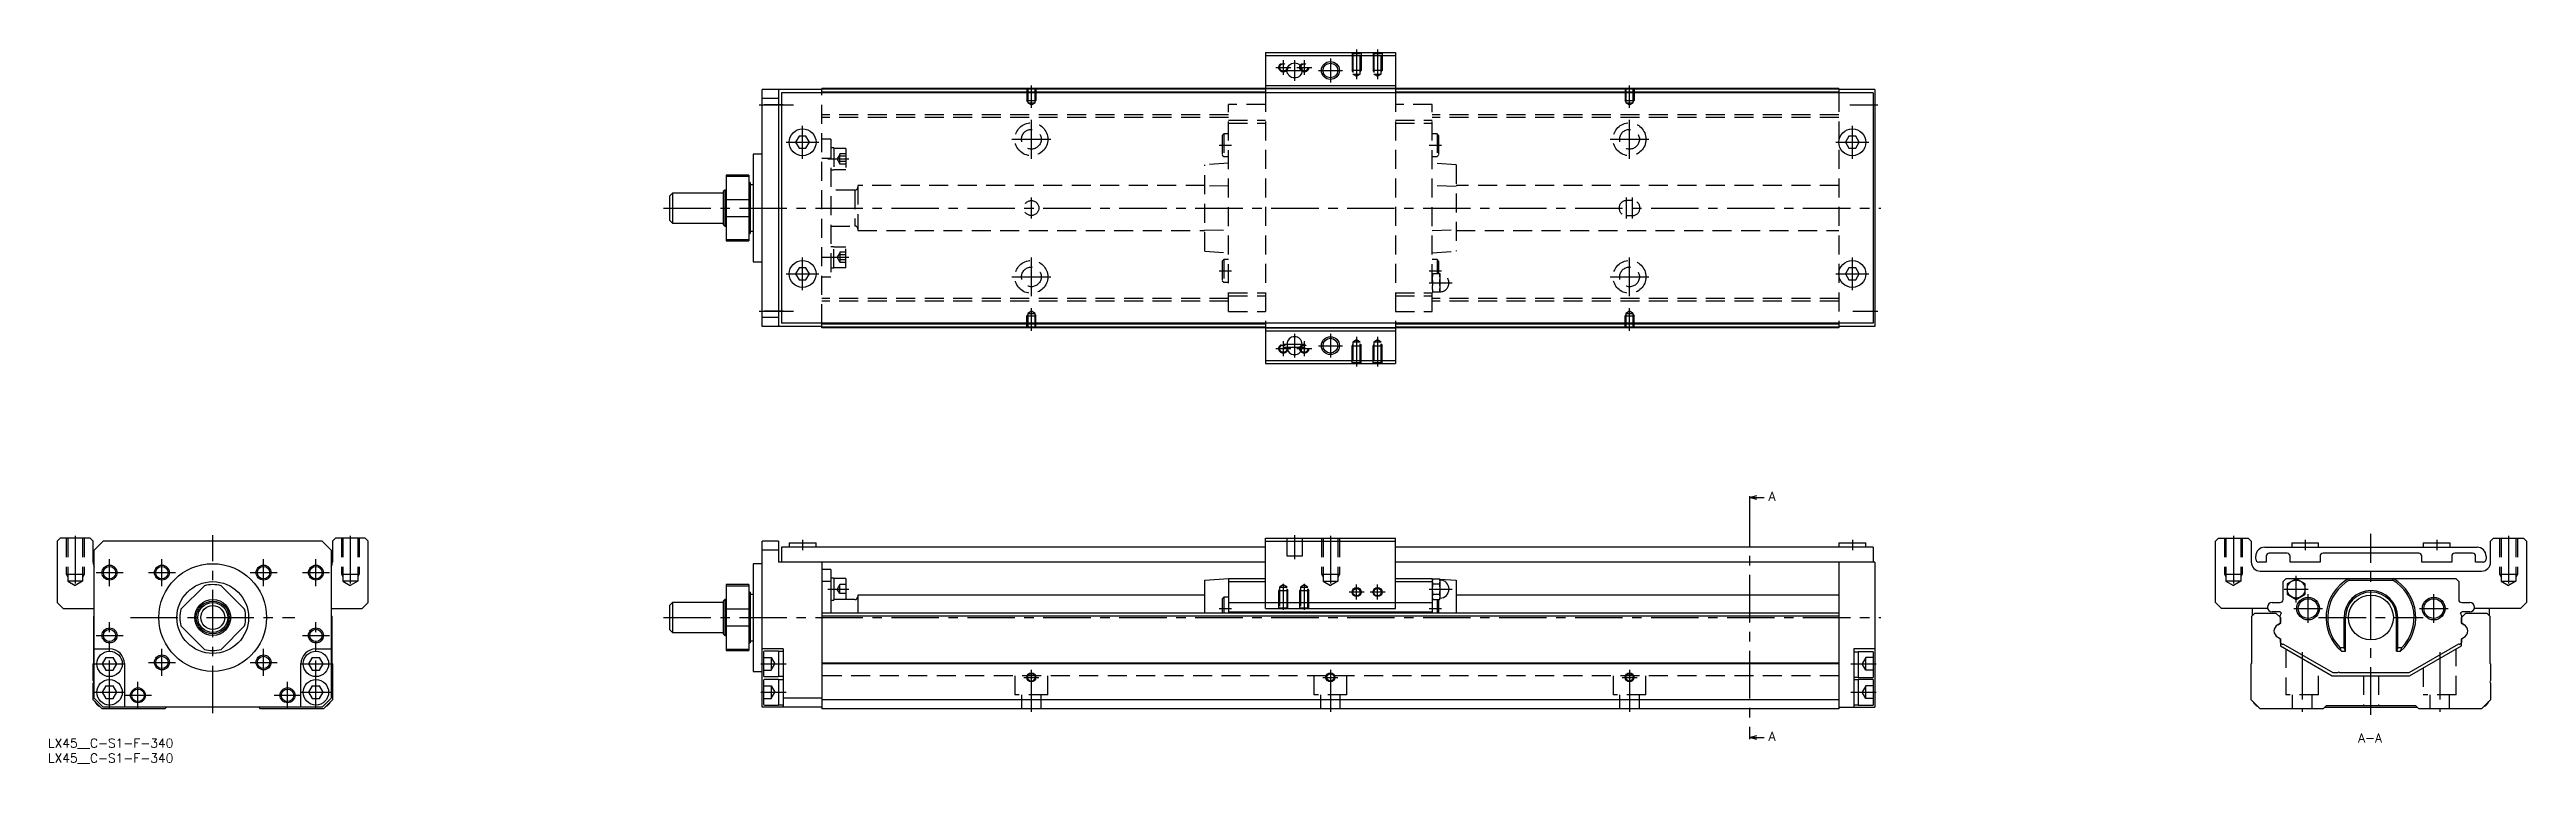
# Model space of a CAD drawing. Extents: x 1 to 829, y -8 to 230.
import ezdxf

# ---------------------------------------------------------------- set-up
doc = ezdxf.new("R2010")
doc.units = 0
doc.header["$LTSCALE"] = 0.5
doc.linetypes.add('CENTER', pattern=[50.8, 31.75, -6.35, 6.35, -6.35])
doc.linetypes.add('DASHED', pattern=[19.05, 12.7, -6.35])
for name, color, linetype in [('MSM_CENTER', 1, 'CENTER'), ('MSM_CONTINUOUS', 7, 'CONTINUOUS'), ('MSM_DASHED', 4, 'DASHED'), ('MSM_NARROW', 5, 'CONTINUOUS'), ('MSM_PART_NUMBER', 7, 'CONTINUOUS')]:
    doc.layers.add(name, color=color, linetype=linetype)
doc.styles.get("Standard").update_dxf_attribs({"font": 'txt.shx', "height": 3, "bigfont": 'bigfont.shx'})

# ---------------------------------------------------------------- blocks, each defined once
blk = doc.blocks.new('*U22')
at = {"layer": 'MSM_PART_NUMBER'}
blk.add_text('LX45__C-S1-F-340', height=3, dxfattribs=at).set_placement((0, -3))
blk = doc.blocks.new('*U23')
at = {"layer": 'MSM_PART_NUMBER'}
blk.add_text('LX45__C-S1-F-340', height=3, dxfattribs=at).set_placement((0, -8))

msp = doc.modelspace()

# ---------------------------------------------------------------- linework, layer by layer
at = {"layer": 'MSM_CENTER'}
for p, q in [((410.53, 224.38), (415.53, 224.38)), ((413.03, 226.88), (413.03, 221.88)), ((416.78, 226.88), (416.78, 219.88)), ((417.53, 224.38), (422.53, 224.38)), ((420.03, 226.88), (420.03, 221.88)), ((428.78, 227.38), (428.78, 219.38)), ((437.53, 230.38), (437.53, 220.47)), ((444.53, 230.38), (444.53, 220.47)), ((328.78, 210.87), (328.78, 218.38)), ((413.28, 223.38), (420.28, 223.38)), ((424.78, 223.38), (432.78, 223.38)), ((528.78, 210.87), (528.78, 218.38)), ((237.78, 211.88), (249.28, 211.88)), ((602.45, 211.88), (611.78, 211.88)), ((246.78, 199.38), (257.78, 199.38)), ((252.28, 193.88), (252.28, 204.88)), ((322.28, 200.38), (335.28, 200.38)), ((328.78, 193.88), (328.78, 206.88)), ((522.28, 200.38), (535.28, 200.38)), ((528.78, 193.88), (528.78, 206.88)), ((597.78, 199.38), (608.78, 199.38)), ((603.28, 193.88), (603.28, 204.88)), ((260.78, 193.83), (267.78, 193.83)), ((391.63, 198.38), (395.73, 198.38)), ((461.83, 198.38), (465.93, 198.38)), ((205.78, 177.38), (612.78, 177.38)), ((328.78, 173.88), (328.78, 180.88)), ((527.78, 173.88), (527.78, 180.88)), ((529.78, 173.88), (529.78, 180.88)), ((252.28, 149.88), (252.28, 160.88)), ((260.78, 160.92), (267.78, 160.92)), ((328.78, 147.88), (328.78, 160.88)), ((528.78, 147.88), (528.78, 160.88)), ((603.28, 149.88), (603.28, 160.88)), ((246.78, 155.38), (257.78, 155.38)), ((322.28, 154.38), (335.28, 154.38)), ((391.63, 156.38), (395.73, 156.38)), ((461.83, 156.38), (465.93, 156.38)), ((461.83, 152.38), (469.43, 152.38)), ((522.28, 154.38), (535.28, 154.38)), ((597.78, 155.38), (608.78, 155.38)), ((237.78, 142.88), (249.28, 142.88)), ((328.78, 136.38), (328.78, 143.89)), ((528.78, 136.38), (528.78, 143.89)), ((603.45, 142.88), (611.78, 142.88)), ((413.03, 132.88), (413.03, 127.88)), ((416.78, 135.38), (416.78, 127.38)), ((420.03, 132.88), (420.03, 127.88)), ((428.78, 135.38), (428.78, 127.38)), ((437.53, 134.29), (437.53, 124.38)), ((444.53, 134.29), (444.53, 124.38)), ((410.53, 130.38), (415.53, 130.38)), ((413.28, 131.88), (420.28, 131.88)), ((413.28, 130.88), (420.28, 130.88)), ((417.53, 130.38), (422.53, 130.38)), ((424.78, 131.38), (432.78, 131.38)), ((568.84, 80.12), (568.84, 0.88)), ((9.08, 67.76), (9.08, 50.18)), ((55.08, 8.5), (55.08, 68)), ((101.08, 67.76), (101.08, 50.18)), ((252.28, 66.5), (252.28, 63)), ((416.78, 68), (416.78, 60)), ((428.78, 67.76), (428.78, 50.18)), ((603.28, 66.5), (603.28, 63)), ((730.67, 67.76), (730.67, 50.18)), ((754.67, 66.5), (754.67, 63)), ((776.67, 8), (776.67, 68.5)), ((798.67, 66.5), (798.67, 63)), ((822.67, 67.76), (822.67, 50.18)), ((20.58, 51), (20.58, 60)), ((38.08, 51), (38.08, 60)), ((72.08, 51), (72.08, 60)), ((89.58, 51), (89.58, 60)), ((16.08, 55.5), (25.08, 55.5)), ((33.58, 55.5), (42.58, 55.5)), ((67.58, 55.5), (76.58, 55.5)), ((85.08, 55.5), (94.08, 55.5)), ((260.78, 50), (267.78, 50)), ((413.03, 51.81), (413.03, 43.1)), ((420.03, 51.81), (420.03, 43.1)), ((437.53, 46.5), (437.53, 51.5)), ((444.53, 46.5), (444.53, 51.5)), ((461.83, 50), (469.43, 50)), ((747.67, 50), (755.67, 50)), ((751.67, 45.54), (751.67, 54.46)), ((391.63, 43.5), (395.73, 43.5)), ((440.03, 49), (435.03, 49)), ((447.03, 49), (442.03, 49)), ((461.83, 43.5), (465.93, 43.5)), ((750.87, 43.5), (760.47, 43.5)), ((755.67, 38.7), (755.67, 48.3)), ((792.87, 43.5), (802.47, 43.5)), ((797.67, 38.7), (797.67, 48.3)), ((16.08, 34.5), (25.08, 34.5)), ((20.58, 10.25), (20.58, 39)), ((27.58, 40.5), (82.58, 40.5)), ((85.08, 34.5), (94.08, 34.5)), ((89.58, 10.25), (89.58, 39)), ((205.78, 40.5), (612.78, 40.5)), ((759.17, 40.5), (794.17, 40.5)), ((15.33, 25), (25.83, 25)), ((33.58, 25.5), (42.58, 25.5)), ((38.08, 21), (38.08, 30)), ((67.58, 25.5), (76.58, 25.5)), ((72.08, 21), (72.08, 30)), ((84.33, 25), (94.83, 25)), ((238.28, 25), (246.78, 25)), ((602.78, 25), (611.28, 25)), ((753.67, 28.97), (753.67, 9)), ((799.67, 28.97), (799.67, 9)), ((30.08, 10), (30.08, 19)), ((80.08, 10), (80.08, 19)), ((326.28, 20.5), (331.28, 20.5)), ((328.78, 9), (328.78, 23)), ((426.28, 20.5), (431.28, 20.5)), ((428.78, 23), (428.78, 9)), ((526.28, 20.5), (531.28, 20.5)), ((528.78, 23), (528.78, 9)), ((15.33, 15.5), (25.83, 15.5)), ((25.58, 14.5), (34.58, 14.5)), ((75.58, 14.5), (84.58, 14.5)), ((84.33, 15.5), (94.83, 15.5)), ((238.28, 15.5), (246.78, 15.5)), ((602.78, 15.5), (611.28, 15.5))]:
    msp.add_line(p, q, dxfattribs=at)
at = {"layer": 'MSM_CONTINUOUS'}
for p, q in [((407.03, 229.38), (407.03, 215.88)), ((407.03, 229.38), (450.53, 229.38)), ((407.03, 228.38), (450.53, 228.38)), ((450.53, 229.38), (450.53, 215.88)), ((258.78, 216.98), (238.78, 216.98)), ((238.78, 137.78), (238.78, 216.98)), ((244.28, 216.98), (244.28, 137.78)), ((610.28, 215.88), (245.28, 215.88)), ((245.28, 215.88), (245.28, 138.88)), ((598.78, 217.38), (258.78, 217.38)), ((258.78, 215.88), (258.78, 217.38)), ((407.03, 217.18), (258.78, 217.18)), ((407.03, 216.18), (258.78, 216.18)), ((407.03, 218.38), (450.53, 218.38)), ((407.03, 217.38), (450.53, 217.38)), ((598.78, 217.18), (450.53, 217.18)), ((598.78, 216.18), (450.53, 216.18)), ((598.78, 217.38), (598.78, 215.88)), ((610.78, 216.98), (598.78, 216.98)), ((610.28, 215.88), (610.28, 138.88)), ((610.78, 216.98), (610.78, 137.78)), ((244.28, 213.98), (238.78, 213.98)), ((251.12, 201.38), (249.97, 199.38)), ((249.97, 199.38), (251.12, 197.38)), ((253.43, 201.38), (251.12, 201.38)), ((254.59, 199.38), (253.43, 201.38)), ((253.43, 197.38), (254.59, 199.38)), ((602.12, 201.38), (600.97, 199.38)), ((600.97, 199.38), (602.12, 197.38)), ((604.43, 201.38), (602.12, 201.38)), ((605.59, 199.38), (604.43, 201.38)), ((604.43, 197.38), (605.59, 199.38)), ((235.78, 195.38), (235.78, 159.38)), ((238.78, 195.38), (235.78, 195.38)), ((251.12, 197.38), (253.43, 197.38)), ((602.12, 197.38), (604.43, 197.38)), ((208.78, 182.38), (207.78, 181.38)), ((208.78, 182.38), (208.78, 172.38)), ((225.78, 182.38), (208.78, 182.38)), ((226.28, 183.38), (225.78, 182.88)), ((225.78, 182.88), (225.78, 171.88)), ((226.28, 183.38), (226.28, 171.38)), ((226.78, 183.38), (226.28, 183.38)), ((234.28, 188.38), (226.78, 188.38)), ((226.78, 188.38), (226.78, 166.38)), ((226.78, 188.01), (234.28, 188.01)), ((234.28, 188.38), (234.28, 166.38)), ((234.78, 185.88), (234.28, 185.88)), ((234.78, 185.88), (234.78, 168.88)), ((235.78, 185.13), (234.78, 185.13)), ((207.78, 181.38), (207.78, 173.38)), ((234.28, 180.17), (226.78, 180.17)), ((226.78, 174.58), (234.28, 174.58)), ((207.78, 173.38), (208.78, 172.38)), ((208.78, 172.38), (225.78, 172.38)), ((225.78, 171.88), (226.28, 171.38)), ((226.28, 171.38), (226.78, 171.38)), ((234.28, 166.74), (226.78, 166.74)), ((226.78, 166.38), (234.28, 166.38)), ((234.28, 168.88), (234.78, 168.88)), ((234.78, 169.63), (235.78, 169.63)), ((235.78, 159.38), (238.78, 159.38)), ((251.12, 157.38), (249.97, 155.38)), ((253.43, 157.38), (251.12, 157.38)), ((254.59, 155.38), (253.43, 157.38)), ((602.12, 157.38), (600.97, 155.38)), ((604.43, 157.38), (602.12, 157.38)), ((605.59, 155.38), (604.43, 157.38)), ((249.97, 155.38), (251.12, 153.38)), ((251.12, 153.38), (253.43, 153.38)), ((253.43, 153.38), (254.59, 155.38)), ((600.97, 155.38), (602.12, 153.38)), ((602.12, 153.38), (604.43, 153.38)), ((604.43, 153.38), (605.59, 155.38)), ((244.28, 140.78), (238.78, 140.78)), ((258.78, 137.78), (238.78, 137.78)), ((610.28, 138.88), (245.28, 138.88)), ((258.78, 137.38), (258.78, 138.88)), ((407.03, 138.58), (258.78, 138.58)), ((407.03, 137.58), (258.78, 137.58)), ((598.78, 137.38), (258.78, 137.38)), ((407.03, 138.88), (407.03, 125.38)), ((407.03, 137.38), (450.53, 137.38)), ((407.03, 136.38), (450.53, 136.38)), ((450.53, 138.88), (450.53, 125.38)), ((598.78, 138.58), (450.53, 138.58)), ((598.78, 137.58), (450.53, 137.58)), ((598.78, 138.88), (598.78, 137.38)), ((610.78, 137.78), (598.78, 137.78)), ((407.03, 126.38), (450.53, 126.38)), ((407.03, 125.38), (450.53, 125.38)), ((414.28, 131.88), (414.28, 130.88)), ((419.28, 130.88), (419.28, 131.88)), ((568.84, 80.62), (571.34, 81.29)), ((568.84, 81.12), (568.84, 80.12)), ((568.84, 80.62), (573.84, 80.62)), ((571.34, 79.95), (568.84, 80.62)), ((4.08, 67), (3.08, 66)), ((14.08, 67), (4.08, 67)), ((15.08, 66), (14.08, 67)), ((96.08, 67), (95.08, 66)), ((106.08, 67), (96.08, 67)), ((107.08, 66), (106.08, 67)), ((407.03, 67), (450.53, 67)), ((407.03, 43.5), (407.03, 67)), ((450.53, 43.5), (450.53, 67)), ((724.67, 66), (725.67, 67)), ((725.67, 67), (735.67, 67)), ((735.67, 67), (736.67, 66)), ((816.67, 66), (817.67, 67)), ((817.67, 67), (827.67, 67)), ((827.67, 67), (828.67, 66)), ((3.08, 66), (3.08, 45.5)), ((15.08, 59), (15.08, 66)), ((18.48, 66), (15.48, 63)), ((15.48, 13.5), (15.48, 63)), ((91.68, 66), (18.48, 66)), ((94.68, 63), (91.68, 66)), ((94.68, 63), (94.68, 13.5)), ((95.08, 66), (95.08, 59)), ((107.08, 45.5), (107.08, 66)), ((238.78, 58.5), (235.78, 58.5)), ((235.78, 58.5), (235.78, 22.5)), ((244.28, 66), (238.78, 66)), ((238.78, 10.5), (238.78, 66)), ((244.28, 63), (238.78, 63)), ((244.28, 66), (244.28, 59)), ((407.03, 59), (244.28, 59)), ((245.28, 64), (245.28, 59)), ((407.03, 64), (245.28, 64)), ((247.78, 65.5), (247.78, 64)), ((247.78, 65.5), (256.78, 65.5)), ((256.78, 64), (256.78, 65.5)), ((258.78, 59), (258.78, 10)), ((407.03, 66), (450.53, 66)), ((610.28, 64), (450.53, 64)), ((610.78, 59), (450.53, 59)), ((598.78, 65.5), (598.78, 64)), ((598.78, 65.5), (607.78, 65.5)), ((598.78, 59), (598.78, 10)), ((607.78, 64), (607.78, 65.5)), ((610.28, 64), (610.28, 59)), ((610.78, 59), (610.78, 10.5)), ((724.67, 45.5), (724.67, 66)), ((736.67, 66), (736.67, 59)), ((738.17, 60), (738.17, 61)), ((741.67, 59), (739.17, 59)), ((741.17, 64), (812.17, 64)), ((741.67, 61), (741.67, 59)), ((748.67, 62), (742.67, 62)), ((749.67, 59), (749.67, 61)), ((759.67, 59), (749.67, 59)), ((750.17, 65.5), (759.17, 65.5)), ((750.17, 65.5), (750.17, 64)), ((759.17, 64), (759.17, 65.5)), ((759.67, 61), (759.67, 59)), ((792.67, 62), (760.67, 62)), ((793.67, 59), (793.67, 61)), ((803.67, 59), (793.67, 59)), ((794.17, 65.5), (803.17, 65.5)), ((794.17, 65.5), (794.17, 64)), ((803.17, 64), (803.17, 65.5)), ((803.67, 61), (803.67, 59)), ((810.67, 62), (804.67, 62)), ((811.67, 59), (811.67, 61)), ((814.17, 59), (811.67, 59)), ((815.17, 61), (815.17, 60)), ((816.67, 59), (816.67, 66)), ((828.67, 66), (828.67, 45.5)), ((44.45, 43.3), (52.29, 51.14)), ((57.88, 51.14), (65.72, 43.3)), ((234.28, 51.5), (226.78, 51.5)), ((226.78, 51.5), (226.78, 29.5)), ((226.78, 51.14), (234.28, 51.14)), ((234.28, 51.5), (234.28, 29.5)), ((261.78, 56.5), (258.78, 56.5)), ((261.78, 52.5), (258.78, 52.5)), ((261.78, 56.5), (261.78, 42)), ((262.78, 53.65), (261.78, 53.65)), ((262.78, 53.65), (262.78, 46.35)), ((266.78, 53.5), (262.78, 53.5)), ((266.78, 53.5), (266.78, 46.5)), ((386.73, 53), (394.73, 53.5)), ((386.73, 42), (386.73, 53)), ((394.73, 53.5), (407.03, 53.5)), ((394.73, 53.5), (394.73, 42)), ((394.73, 52.5), (407.03, 52.5)), ((450.53, 53.5), (462.83, 53.5)), ((450.53, 52.5), (462.83, 52.5)), ((462.83, 53.5), (463.4, 53.46)), ((462.83, 53.5), (462.83, 42)), ((462.95, 53.46), (462.83, 53)), ((462.83, 52.41), (462.83, 52.6)), ((462.95, 53.46), (465.3, 53.46)), ((462.95, 51.73), (465.3, 51.73)), ((465.43, 53), (465.3, 53.46)), ((465.34, 53.34), (470.83, 53)), ((465.43, 47), (465.43, 53)), ((470.83, 53), (470.83, 42)), ((739.67, 56), (813.67, 56)), ((747.32, 52.5), (748.32, 53.5)), ((747.32, 46.5), (747.32, 52.5)), ((748.32, 53.5), (805.02, 53.5)), ((751.67, 53.46), (748.67, 51.73)), ((748.67, 51.73), (748.67, 48.27)), ((754.67, 51.73), (751.67, 53.46)), ((754.67, 48.27), (754.67, 51.73)), ((769.19, 53.5), (769.44, 53)), ((769.44, 53), (783.9, 53)), ((783.9, 53), (784.15, 53.5)), ((805.02, 53.5), (806.02, 52.5)), ((806.02, 52.5), (806.02, 46.5)), ((3.08, 45.5), (5.08, 43.5)), ((5.08, 43.5), (15.48, 43.5)), ((94.68, 43.5), (105.08, 43.5)), ((105.08, 43.5), (107.08, 45.5)), ((208.78, 45.5), (207.78, 44.5)), ((207.78, 44.5), (207.78, 36.5)), ((225.78, 45.5), (208.78, 45.5)), ((208.78, 45.5), (208.78, 35.5)), ((226.28, 46.5), (225.78, 46)), ((225.78, 46), (225.78, 35)), ((226.78, 46.5), (226.28, 46.5)), ((226.28, 46.5), (226.28, 34.5)), ((234.28, 43.3), (226.78, 43.3)), ((234.78, 49), (234.28, 49)), ((234.78, 49), (234.78, 32)), ((235.78, 48.25), (234.78, 48.25)), ((598.78, 42), (258.78, 42)), ((261.78, 46.35), (262.78, 46.35)), ((269.78, 46.5), (262.78, 46.5)), ((270.78, 48), (270.78, 42)), ((386.73, 48), (270.78, 48)), ((393.13, 47.3), (392.63, 46.8)), ((392.63, 46.8), (392.63, 42)), ((394.73, 47.3), (393.13, 47.3)), ((393.13, 47.3), (393.13, 42)), ((394.73, 45.5), (462.83, 45.5)), ((394.73, 42.4), (462.83, 42.4)), ((407.03, 43.5), (450.53, 43.5)), ((462.83, 47), (462.95, 46.54)), ((462.95, 48.27), (465.3, 48.27)), ((462.95, 46.54), (465.3, 46.54)), ((464.43, 46.54), (464.43, 42)), ((464.93, 46.54), (464.93, 42)), ((465.3, 46.54), (465.43, 47)), ((598.78, 48), (470.83, 48)), ((726.67, 43.5), (724.67, 45.5)), ((742.14, 43.5), (726.67, 43.5)), ((736.87, 41), (737.87, 42)), ((737.07, 41.2), (737.07, 43.5)), ((737.87, 42), (744.92, 42)), ((743.62, 45.5), (746.32, 45.5)), ((745.92, 42.4), (743.62, 42.4)), ((744.92, 42), (746.42, 40.5)), ((748.67, 48.27), (751.67, 46.54)), ((751.67, 46.54), (754.67, 48.27)), ((806.92, 40.5), (808.42, 42)), ((807.02, 45.5), (809.72, 45.5)), ((809.72, 42.4), (807.42, 42.4)), ((808.42, 42), (815.47, 42)), ((826.67, 43.5), (811.2, 43.5)), ((815.47, 42), (816.47, 41)), ((816.27, 41.2), (816.27, 43.5)), ((828.67, 45.5), (826.67, 43.5)), ((15.28, 41), (15.48, 41.2)), ((15.28, 25.2), (15.28, 41)), ((52.29, 29.86), (44.45, 37.7)), ((65.72, 37.7), (57.88, 29.86)), ((94.68, 41.2), (94.88, 41)), ((94.88, 41), (94.88, 25.2)), ((207.78, 36.5), (208.78, 35.5)), ((208.78, 35.5), (225.78, 35.5)), ((225.78, 35), (226.28, 34.5)), ((226.28, 34.5), (226.78, 34.5)), ((226.78, 37.7), (234.28, 37.7)), ((598.78, 41), (258.78, 41)), ((736.87, 25.2), (736.87, 41)), ((746.42, 38.61), (745.52, 38.1)), ((745.52, 33.9), (746.42, 33.39)), ((746.37, 40.55), (746.37, 41.2)), ((746.42, 40.5), (746.42, 38.61)), ((746.42, 33.39), (746.42, 31)), ((767.67, 30.44), (767.67, 40.5)), ((768.17, 29.22), (768.17, 40.5)), ((785.17, 29.22), (785.17, 40.5)), ((785.67, 30.44), (785.67, 40.5)), ((806.97, 40.55), (806.92, 40.5)), ((806.92, 40.5), (806.92, 38.61)), ((806.92, 38.61), (806.92, 40.5)), ((807.82, 38.1), (806.92, 38.61)), ((806.92, 33.39), (807.82, 33.9)), ((806.92, 33.39), (806.92, 32.13)), ((806.92, 31), (806.92, 33.39)), ((806.97, 41.2), (806.97, 40.55)), ((816.47, 41), (816.47, 25.2)), ((15.08, 25), (15.28, 25.2)), ((15.08, 19.4), (15.08, 25)), ((15.48, 30), (20.58, 30)), ((19.36, 27.12), (18.13, 25)), ((18.13, 25), (19.36, 22.88)), ((19.36, 27.12), (21.81, 27.12)), ((23.04, 25), (21.81, 27.12)), ((21.81, 22.88), (23.04, 25)), ((25.58, 25), (25.58, 10.5)), ((84.58, 10.5), (84.58, 25)), ((88.36, 27.12), (87.13, 25)), ((87.13, 25), (88.36, 22.88)), ((88.36, 27.12), (90.81, 27.12)), ((89.58, 30), (94.68, 30)), ((92.04, 25), (90.81, 27.12)), ((90.81, 22.88), (92.04, 25)), ((94.88, 25.2), (95.08, 25)), ((95.08, 25), (95.08, 13)), ((234.28, 29.86), (226.78, 29.86)), ((226.78, 29.5), (234.28, 29.5)), ((234.28, 32), (234.78, 32)), ((234.78, 32.75), (235.78, 32.75)), ((245.78, 30), (238.78, 30)), ((239.28, 29), (239.28, 21)), ((244.28, 29.25), (239.53, 29.25)), ((244.28, 29.25), (244.28, 20.75)), ((245.78, 29.15), (244.28, 29.15)), ((245.78, 30), (245.78, 10.5)), ((598.78, 25.2), (258.78, 25.2)), ((598.78, 25), (258.78, 25)), ((603.78, 30), (603.78, 10.5)), ((610.78, 30), (603.78, 30)), ((605.28, 28.9), (603.78, 28.9)), ((610.28, 29), (605.28, 29)), ((605.28, 29), (605.28, 20.5)), ((610.28, 29), (610.28, 20.5)), ((736.67, 25), (736.87, 25.2)), ((736.67, 13), (736.67, 25)), ((746.42, 31), (763.74, 21)), ((747.37, 31.61), (747.17, 31.61)), ((764.01, 22), (747.37, 31.61)), ((766.31, 30.44), (767.67, 30.44)), ((766.78, 29.22), (768.17, 29.22)), ((768.17, 29.22), (767.67, 30.44)), ((785.67, 30.44), (785.17, 29.22)), ((785.17, 29.22), (786.56, 29.22)), ((785.67, 30.44), (787.03, 30.44)), ((805.97, 31.61), (789.33, 22)), ((789.6, 21), (806.92, 31)), ((806.17, 31.61), (805.97, 31.61)), ((816.47, 25.2), (816.67, 25)), ((816.67, 25), (816.67, 19.4)), ((15.08, 13), (15.08, 18.6)), ((19.36, 17.62), (18.13, 15.5)), ((19.36, 22.88), (21.81, 22.88)), ((19.36, 17.62), (21.81, 17.62)), ((23.04, 15.5), (21.81, 17.62)), ((88.36, 17.62), (87.13, 15.5)), ((88.36, 22.88), (90.81, 22.88)), ((88.36, 17.62), (90.81, 17.62)), ((92.04, 15.5), (90.81, 17.62)), ((235.78, 22.5), (238.78, 22.5)), ((239.28, 19.5), (239.28, 11.5)), ((239.53, 20.75), (244.28, 20.75)), ((244.28, 19.75), (239.53, 19.75)), ((244.28, 20.85), (245.78, 20.85)), ((244.28, 19.75), (244.28, 11.25)), ((245.78, 19.65), (244.28, 19.65)), ((603.78, 20.6), (605.28, 20.6)), ((605.28, 19.65), (603.78, 19.65)), ((605.28, 20.5), (610.28, 20.5)), ((610.28, 19.75), (605.28, 19.75)), ((605.28, 19.75), (605.28, 11.25)), ((610.28, 19.75), (610.28, 11.25)), ((763.74, 21), (789.6, 21)), ((765.52, 22), (764.01, 22)), ((789.33, 22), (766.32, 22)), ((816.67, 18.6), (816.67, 13)), ((18.08, 10), (15.08, 13)), ((18.48, 10.5), (15.48, 13.5)), ((39.08, 10), (18.08, 10)), ((18.13, 15.5), (19.36, 13.38)), ((91.68, 10.5), (18.48, 10.5)), ((19.36, 13.38), (21.81, 13.38)), ((21.81, 13.38), (23.04, 15.5)), ((39.58, 10.5), (39.08, 10)), ((71.08, 10), (70.58, 10.5)), ((92.08, 10), (71.08, 10)), ((87.13, 15.5), (88.36, 13.38)), ((88.36, 13.38), (90.81, 13.38)), ((90.81, 13.38), (92.04, 15.5)), ((94.68, 13.5), (91.68, 10.5)), ((95.08, 13), (92.08, 10)), ((258.78, 10.5), (238.78, 10.5)), ((239.53, 11.25), (244.28, 11.25)), ((244.28, 11.35), (245.78, 11.35)), ((258.78, 13.5), (245.78, 13.5)), ((598.78, 13), (258.78, 13)), ((598.78, 10), (258.78, 10)), ((598.78, 10.5), (610.78, 10.5)), ((603.78, 11.35), (605.28, 11.35)), ((605.28, 11.25), (610.28, 11.25)), ((739.67, 10), (736.67, 13)), ((760.67, 10), (739.67, 10)), ((761.67, 11), (760.67, 10)), ((761.17, 10.5), (792.17, 10.5)), ((791.67, 11), (761.67, 11)), ((792.67, 10), (791.67, 11)), ((813.67, 10), (792.67, 10)), ((816.67, 13), (813.67, 10)), ((568.84, 0.38), (571.34, 1.05)), ((568.84, 0.88), (568.84, -0.12)), ((568.84, 0.38), (573.84, 0.38)), ((571.34, -0.29), (568.84, 0.38))]:
    msp.add_line(p, q, dxfattribs=at)
for centre, radius in [((416.78, 223.38), 2.5), ((428.78, 223.38), 2.46), ((252.28, 199.38), 4.5), ((603.28, 199.38), 4.5), ((252.28, 155.38), 4.5), ((603.28, 155.38), 4.5), ((428.78, 131.38), 2.46), ((55.08, 40.5), 18), ((20.58, 55.5), 2.07), ((38.08, 55.5), 2.07), ((55.08, 40.5), 12), ((72.08, 55.5), 2.07), ((89.58, 55.5), 2.07), ((437.53, 49), 1.23), ((444.53, 49), 1.23), ((751.67, 50), 3), ((55.08, 40.5), 6), ((55.08, 40.5), 5.5), ((55.08, 40.5), 5), ((55.08, 40.5), 4), ((755.67, 43.5), 3.8), ((755.67, 43.5), 3.3), ((776.67, 40.5), 7.5), ((797.67, 43.5), 3.8), ((797.67, 43.5), 3.3), ((20.58, 34.5), 2.07), ((89.58, 34.5), 2.07), ((20.58, 25), 4.25), ((38.08, 25.5), 2.07), ((72.08, 25.5), 2.07), ((89.58, 25), 4.25), ((20.58, 15.5), 4.25), ((30.08, 14.5), 2.07), ((80.08, 14.5), 2.07), ((89.58, 15.5), 4.25), ((328.78, 20.5), 1.23), ((428.78, 20.5), 1.23), ((528.78, 20.5), 1.23)]:
    msp.add_circle(centre, radius, dxfattribs=at)
for centre, radius, start, end in [((416.78, 131.88), 2.5, 0, 180), ((416.78, 130.88), 2.5, 180, 0), ((18.08, 59), 3, 180, 209.92525), ((92.08, 59), 3, 330.07238, 0), ((739.67, 59), 3, 180, 270), ((741.17, 61), 3, 90, 180), ((739.17, 60), 1, 180, 270), ((742.67, 61), 1, 90, 180), ((748.67, 61), 1, 0, 90), ((760.67, 61), 1, 90, 180), ((792.67, 61), 1, 0, 90), ((804.67, 61), 1, 90, 180), ((810.67, 61), 1, 0, 90), ((812.17, 61), 3, 0, 90), ((813.67, 59), 3, 270, 0), ((814.17, 60), 1, 270, 0), ((55.08, 40.5), 11, 75.27264, 104.72736), ((466.14, 52.57), 3.31, 164.22771, 179.4294), ((466.14, 52.63), 3.31, 180.57378, 195.76911), ((475.72, 49.95), 12.89, 172.03062, 179.75617), ((476.28, 50.1), 13.46, 180.40698, 187.80623), ((462.12, 52.56), 3.31, 0.57378, 15.76911), ((462.12, 52.63), 3.31, 344.22771, 359.4294), ((452.45, 49.94), 12.98, 0.27192, 7.94129), ((451.97, 50.1), 13.46, 352.19377, 359.59302), ((465.43, 50), 3, 270, 90), ((776.67, 40.5), 15, 119.92643, 228.76392), ((776.67, 40.5), 14.44, 120.05097, 224.15139), ((776.67, 40.5), 14.44, 315.84861, 59.94903), ((776.67, 40.5), 15, 311.23608, 60.07357), ((55.08, 40.5), 11, 165.27264, 194.72736), ((55.08, 40.5), 11, 345.27264, 14.72736), ((269.78, 47.5), 1, 270, 0), ((466.14, 47.37), 3.31, 164.22771, 179.4294), ((466.14, 47.44), 3.31, 180.57378, 195.76911), ((462.12, 47.37), 3.31, 0.57378, 15.76911), ((462.12, 47.43), 3.31, 344.22771, 359.4294), ((743.62, 43.95), 1.55, 90, 270), ((745.92, 41.4), 1, 30.09191, 90), ((746.32, 46.5), 1, 270, 0), ((747.17, 41.2), 0.8, 118.74892, 180), ((776.67, 40.5), 9, 0, 180), ((776.67, 40.5), 8.5, 0, 180), ((807.02, 46.5), 1, 180, 270), ((807.42, 41.4), 1, 90, 149.90809), ((806.17, 41.2), 0.8, 0, 61.25108), ((809.72, 43.95), 1.55, 270, 90), ((746.82, 35.85), 2.6, 120.00003, 176.58933), ((746.82, 36.15), 2.6, 183.41067, 239.99996), ((806.52, 35.85), 2.6, 3.41067, 59.99996), ((806.52, 36.15), 2.6, 300.00004, 356.58933), ((20.58, 25), 5, 0, 90), ((55.08, 40.5), 11, 255.27264, 284.72736), ((89.58, 25), 5, 90, 180), ((239.53, 29), 0.25, 90, 180), ((747.17, 32.41), 0.8, 200.36413, 270), ((778.9, 34.62), 13.26, 198.36858, 204.03004), ((774.38, 34.65), 13.33, 335.98509, 341.61629), ((806.17, 32.41), 0.8, 270, 339.62763), ((14.78, 19), 0.5, 306.8699, 53.1301), ((239.53, 21), 0.25, 180, 270), ((239.53, 19.5), 0.25, 90, 180), ((765.92, 21.7), 0.5, 36.8699, 143.1301), ((816.97, 19), 0.5, 126.8699, 233.1301), ((18.48, 13.5), 3, 201.81505, 248.18495), ((91.68, 13.5), 3, 291.81368, 338.18632), ((239.53, 11.5), 0.25, 180, 270), ((740.07, 13.5), 3, 201.81368, 248.18632), ((813.27, 13.5), 3, 291.81505, 338.18495)]:
    msp.add_arc(centre, radius, start, end, dxfattribs=at)
at = {"layer": 'MSM_DASHED'}
for p, q in [((436.03, 229.38), (436.3, 229.1)), ((436.03, 229.38), (436.03, 223.38)), ((436.3, 229.1), (436.3, 222.18)), ((436.3, 229.1), (438.76, 229.1)), ((438.76, 229.1), (439.03, 229.38)), ((438.76, 222.18), (438.76, 229.1)), ((439.03, 229.38), (439.03, 223.38)), ((443.03, 229.38), (443.3, 229.1)), ((443.03, 229.38), (443.03, 223.38)), ((443.3, 229.1), (443.3, 222.18)), ((443.3, 229.1), (445.76, 229.1)), ((445.76, 229.1), (446.03, 229.38)), ((445.76, 222.18), (445.76, 229.1)), ((446.03, 229.38), (446.03, 223.38)), ((258.78, 138.88), (258.78, 215.88)), ((327.28, 217.38), (327.28, 213.38)), ((327.55, 217.38), (327.55, 212.58)), ((330.01, 212.58), (330.01, 217.38)), ((330.28, 217.38), (330.28, 213.38)), ((450.53, 217.38), (407.03, 217.38)), ((407.03, 215.88), (407.03, 138.88)), ((439.03, 223.38), (436.03, 223.38)), ((436.3, 222.91), (436.03, 223.38)), ((436.3, 222.18), (437.53, 221.47)), ((436.3, 222.18), (438.76, 222.18)), ((437.53, 221.47), (438.76, 222.18)), ((438.76, 222.91), (439.03, 223.38)), ((446.03, 223.38), (443.03, 223.38)), ((443.3, 222.91), (443.03, 223.38)), ((443.3, 222.18), (444.53, 221.47)), ((443.3, 222.18), (445.76, 222.18)), ((444.53, 221.47), (445.76, 222.18)), ((445.76, 222.91), (446.03, 223.38)), ((450.53, 215.88), (450.53, 138.88)), ((527.28, 217.38), (527.28, 213.38)), ((527.55, 217.38), (527.55, 212.58)), ((530.01, 212.58), (530.01, 217.38)), ((530.28, 217.38), (530.28, 213.38)), ((598.78, 215.88), (598.78, 138.88)), ((245.78, 211.88), (238.78, 211.88)), ((394.73, 208.52), (258.78, 208.52)), ((394.73, 207.63), (258.78, 207.63)), ((327.28, 213.38), (330.28, 213.38)), ((327.55, 212.91), (327.28, 213.38)), ((327.55, 212.58), (328.78, 211.87)), ((327.55, 212.58), (330.01, 212.58)), ((328.78, 211.87), (330.01, 212.58)), ((330.01, 212.91), (330.28, 213.38)), ((407.03, 211.98), (394.73, 211.98)), ((394.73, 142.78), (394.73, 211.98)), ((462.83, 211.98), (450.53, 211.98)), ((462.83, 142.78), (462.83, 211.98)), ((598.78, 208.52), (462.83, 208.52)), ((598.78, 207.63), (462.83, 207.63)), ((527.28, 213.38), (530.28, 213.38)), ((527.55, 212.91), (527.28, 213.38)), ((527.55, 212.58), (530.01, 212.58)), ((527.55, 212.58), (528.78, 211.87)), ((528.78, 211.87), (530.01, 212.58)), ((530.01, 212.91), (530.28, 213.38)), ((261.78, 200.38), (258.78, 200.38)), ((261.78, 200.38), (261.78, 154.38)), ((393.13, 202.18), (392.63, 201.68)), ((392.63, 201.68), (392.63, 195.08)), ((393.13, 202.18), (393.13, 194.58)), ((394.73, 202.18), (393.13, 202.18)), ((394.73, 206.73), (407.03, 206.73)), ((394.73, 205.73), (407.03, 205.73)), ((450.53, 206.73), (462.83, 206.73)), ((450.53, 205.73), (462.83, 205.73)), ((464.43, 202.18), (462.83, 202.18)), ((464.43, 202.18), (464.43, 194.58)), ((464.93, 201.68), (464.43, 202.18)), ((464.93, 201.68), (464.93, 195.08)), ((261.78, 193.9), (258.78, 193.9)), ((262.78, 197.48), (261.78, 197.48)), ((262.78, 197.48), (262.78, 190.18)), ((266.78, 197.33), (262.78, 197.33)), ((264.78, 195.33), (263.91, 193.83)), ((264.78, 192.33), (263.91, 193.83)), ((264.78, 192.1), (264.78, 195.56)), ((266.78, 195.56), (264.78, 195.56)), ((266.78, 194.7), (264.78, 194.7)), ((266.78, 192.96), (264.78, 192.96)), ((266.78, 192.1), (264.78, 192.1)), ((266.78, 197.33), (266.78, 190.33)), ((394.73, 192.38), (386.73, 191.82)), ((386.73, 162.93), (386.73, 191.82)), ((392.63, 195.08), (393.13, 194.58)), ((393.13, 194.58), (394.73, 194.58)), ((462.83, 194.58), (464.43, 194.58)), ((470.83, 191.82), (462.83, 192.38)), ((464.43, 194.58), (464.93, 195.08)), ((470.83, 191.82), (470.83, 162.93)), ((261.78, 190.18), (262.78, 190.18)), ((269.78, 183.38), (261.78, 183.38)), ((262.78, 190.33), (266.78, 190.33)), ((269.78, 183.38), (269.78, 171.38)), ((270.78, 184.88), (270.78, 169.88)), ((386.73, 184.88), (270.78, 184.88)), ((394.73, 184.86), (386.73, 184.61)), ((470.83, 184.61), (462.83, 184.86)), ((598.78, 184.88), (470.83, 184.88)), ((529.78, 179.88), (527.78, 179.88)), ((527.78, 174.88), (529.78, 174.88)), ((261.78, 171.38), (269.78, 171.38)), ((270.78, 169.88), (386.73, 169.88)), ((386.73, 170.14), (394.73, 169.89)), ((462.83, 169.89), (470.83, 170.14)), ((470.83, 169.88), (598.78, 169.88)), ((261.78, 160.85), (258.78, 160.85)), ((261.78, 164.57), (262.78, 164.57)), ((262.78, 157.27), (262.78, 164.57)), ((262.78, 164.42), (266.78, 164.42)), ((266.78, 157.42), (262.78, 157.42)), ((264.78, 162.42), (263.91, 160.92)), ((264.78, 159.42), (263.91, 160.92)), ((264.78, 162.65), (264.78, 159.19)), ((266.78, 162.65), (264.78, 162.65)), ((266.78, 161.79), (264.78, 161.79)), ((266.78, 160.05), (264.78, 160.05)), ((266.78, 159.19), (264.78, 159.19)), ((266.78, 157.42), (266.78, 164.42)), ((386.73, 162.93), (394.73, 162.38)), ((393.13, 160.18), (392.63, 159.68)), ((392.63, 159.68), (392.63, 153.08)), ((393.13, 160.18), (393.13, 152.58)), ((394.73, 160.18), (393.13, 160.18)), ((462.83, 162.38), (470.83, 162.93)), ((464.43, 160.18), (462.83, 160.18)), ((464.93, 159.68), (464.43, 160.18)), ((464.43, 160.18), (464.43, 155.38)), ((464.93, 159.68), (464.93, 155.38)), ((258.78, 154.38), (261.78, 154.38)), ((262.78, 157.27), (261.78, 157.27)), ((392.63, 153.08), (393.13, 152.58)), ((393.13, 152.58), (394.73, 152.58)), ((465.43, 155.38), (462.83, 155.38)), ((462.83, 149.38), (465.43, 149.38)), ((462.95, 152.38), (465.3, 152.38)), ((465.43, 149.38), (465.43, 155.38)), ((245.78, 142.88), (238.78, 142.88)), ((394.73, 147.13), (258.78, 147.13)), ((394.73, 146.23), (258.78, 146.23)), ((327.55, 141.84), (327.28, 141.38)), ((327.28, 137.38), (327.28, 141.38)), ((327.28, 141.38), (330.28, 141.38)), ((328.78, 142.89), (327.55, 142.18)), ((327.55, 142.18), (327.55, 137.38)), ((327.55, 142.18), (330.01, 142.18)), ((330.01, 142.18), (328.78, 142.89)), ((330.01, 137.38), (330.01, 142.18)), ((330.01, 141.84), (330.28, 141.38)), ((330.28, 137.38), (330.28, 141.38)), ((394.73, 149.03), (407.03, 149.03)), ((394.73, 148.03), (407.03, 148.03)), ((394.73, 142.78), (407.03, 142.78)), ((450.53, 149.03), (462.83, 149.03)), ((450.53, 148.03), (462.83, 148.03)), ((450.53, 142.78), (462.83, 142.78)), ((598.78, 147.13), (462.83, 147.13)), ((598.78, 146.23), (462.83, 146.23)), ((527.55, 141.84), (527.28, 141.38)), ((527.28, 141.38), (530.28, 141.38)), ((527.28, 137.38), (527.28, 141.38)), ((528.78, 142.89), (527.55, 142.18)), ((527.55, 142.18), (530.01, 142.18)), ((527.55, 142.18), (527.55, 137.38)), ((530.01, 142.18), (528.78, 142.89)), ((530.01, 137.38), (530.01, 142.18)), ((530.01, 141.84), (530.28, 141.38)), ((530.28, 137.38), (530.28, 141.38)), ((450.53, 137.38), (407.03, 137.38)), ((437.53, 133.29), (436.3, 132.58)), ((436.3, 132.58), (436.3, 125.65)), ((438.76, 132.58), (436.3, 132.58)), ((438.76, 132.58), (437.53, 133.29)), ((438.76, 125.65), (438.76, 132.58)), ((444.53, 133.29), (443.3, 132.58)), ((443.3, 132.58), (443.3, 125.65)), ((445.76, 132.58), (443.3, 132.58)), ((445.76, 132.58), (444.53, 133.29)), ((445.76, 125.65), (445.76, 132.58)), ((436.3, 131.84), (436.03, 131.38)), ((436.03, 125.38), (436.03, 131.38)), ((436.03, 131.38), (439.03, 131.38)), ((436.3, 125.65), (436.03, 125.38)), ((438.76, 125.65), (436.3, 125.65)), ((438.76, 131.84), (439.03, 131.38)), ((439.03, 125.38), (438.76, 125.65)), ((439.03, 125.38), (439.03, 131.38)), ((443.3, 131.84), (443.03, 131.38)), ((443.03, 125.38), (443.03, 131.38)), ((443.03, 131.38), (446.03, 131.38)), ((443.3, 125.65), (443.03, 125.38)), ((445.76, 125.65), (443.3, 125.65)), ((445.76, 131.84), (446.03, 131.38)), ((446.03, 125.38), (445.76, 125.65)), ((446.03, 125.38), (446.03, 131.38)), ((6.08, 67), (6.08, 55)), ((6.63, 67), (6.63, 52.6)), ((11.54, 67), (11.54, 52.6)), ((12.08, 67), (12.08, 55)), ((98.08, 67), (98.08, 55)), ((98.63, 67), (98.63, 52.6)), ((103.54, 67), (103.54, 52.6)), ((104.08, 67), (104.08, 55)), ((414.28, 61), (414.28, 67)), ((419.28, 67), (419.28, 61)), ((425.78, 67), (425.78, 55)), ((426.32, 67), (426.32, 52.6)), ((431.24, 67), (431.24, 52.6)), ((431.78, 67), (431.78, 55)), ((727.67, 67), (727.67, 55)), ((728.21, 67), (728.21, 52.6)), ((733.13, 67), (733.13, 52.6)), ((733.67, 67), (733.67, 55)), ((819.67, 67), (819.67, 55)), ((820.21, 67), (820.21, 52.6)), ((825.13, 67), (825.13, 52.6)), ((825.67, 67), (825.67, 55)), ((419.28, 61), (414.28, 61)), ((754.67, 65.5), (754.67, 63)), ((798.67, 65.5), (798.67, 63)), ((6.08, 55), (12.08, 55)), ((6.08, 55), (6.63, 54.06)), ((11.54, 52.6), (6.63, 52.6)), ((6.63, 52.6), (9.08, 51.18)), ((11.54, 52.6), (9.08, 51.18)), ((12.08, 55), (11.54, 54.06)), ((98.08, 55), (104.08, 55)), ((98.08, 55), (98.63, 54.06)), ((103.54, 52.6), (98.63, 52.6)), ((98.63, 52.6), (101.08, 51.18)), ((103.54, 52.6), (101.08, 51.18)), ((104.08, 55), (103.54, 54.06)), ((264.78, 51.5), (263.91, 50)), ((264.78, 48.5), (263.91, 50)), ((264.78, 48.5), (264.78, 51.5)), ((266.78, 51.5), (264.78, 51.5)), ((264.78, 50), (266.78, 50)), ((411.8, 49.97), (411.53, 49.5)), ((413.03, 51.41), (411.8, 50.7)), ((411.8, 50.7), (411.8, 43.77)), ((411.8, 50.7), (414.26, 50.7)), ((414.26, 50.7), (413.03, 51.41)), ((414.26, 43.77), (414.26, 50.7)), ((414.26, 49.97), (414.53, 49.5)), ((418.8, 49.97), (418.53, 49.5)), ((420.03, 51.41), (418.8, 50.7)), ((418.8, 50.7), (421.26, 50.7)), ((418.8, 50.7), (418.8, 43.77)), ((421.26, 50.7), (420.03, 51.41)), ((421.26, 43.77), (421.26, 50.7)), ((421.26, 49.97), (421.53, 49.5)), ((425.78, 55), (431.78, 55)), ((425.78, 55), (426.32, 54.06)), ((426.32, 52.6), (431.24, 52.6)), ((426.32, 52.6), (428.78, 51.18)), ((431.24, 52.6), (428.78, 51.18)), ((431.78, 55), (431.24, 54.06)), ((727.67, 55), (733.67, 55)), ((727.67, 55), (728.21, 54.06)), ((733.13, 52.6), (728.21, 52.6)), ((728.21, 52.6), (730.67, 51.18)), ((733.13, 52.6), (730.67, 51.18)), ((733.67, 55), (733.13, 54.06)), ((819.67, 55), (825.67, 55)), ((819.67, 55), (820.21, 54.06)), ((820.21, 52.6), (825.13, 52.6)), ((820.21, 52.6), (822.67, 51.18)), ((825.13, 52.6), (822.67, 51.18)), ((825.67, 55), (825.13, 54.06)), ((266.78, 48.5), (264.78, 48.5)), ((411.53, 43.5), (411.53, 49.5)), ((411.53, 49.5), (414.53, 49.5)), ((411.8, 43.77), (411.53, 43.5)), ((411.8, 43.77), (414.26, 43.77)), ((414.53, 43.5), (414.26, 43.77)), ((414.53, 43.5), (414.53, 49.5)), ((418.53, 43.5), (418.53, 49.5)), ((418.53, 49.5), (421.53, 49.5)), ((418.8, 43.77), (418.53, 43.5)), ((418.8, 43.77), (421.26, 43.77)), ((421.53, 43.5), (421.26, 43.77)), ((421.53, 43.5), (421.53, 49.5)), ((745.52, 38.1), (746.42, 38.61)), ((746.42, 40.5), (746.37, 40.55)), ((746.42, 38.61), (746.42, 40.5)), ((746.42, 32.13), (746.42, 33.39)), ((806.92, 38.61), (807.82, 38.1)), ((239.28, 27.12), (241.78, 27.12)), ((239.28, 25), (241.78, 25)), ((241.78, 27.12), (241.78, 22.88)), ((241.78, 27.12), (243.01, 25)), ((241.78, 22.88), (243.01, 25)), ((607.78, 27.12), (606.55, 25)), ((607.78, 22.88), (606.55, 25)), ((607.78, 22.88), (607.78, 27.12)), ((610.28, 27.12), (607.78, 27.12)), ((607.78, 25), (610.28, 25)), ((748.17, 29.99), (748.17, 14.7)), ((805.17, 14.7), (805.17, 29.99)), ((239.28, 22.88), (241.78, 22.88)), ((239.28, 17.62), (241.78, 17.62)), ((241.78, 17.62), (241.78, 13.38)), ((241.78, 17.62), (243.01, 15.5)), ((598.78, 21), (258.78, 21)), ((323.28, 21), (323.28, 14.7)), ((334.28, 14.7), (334.28, 21)), ((423.28, 21), (423.28, 14.7)), ((434.28, 14.7), (434.28, 21)), ((523.28, 21), (523.28, 14.7)), ((534.28, 14.7), (534.28, 21)), ((607.78, 17.62), (606.55, 15.5)), ((610.28, 22.88), (607.78, 22.88)), ((607.78, 13.38), (607.78, 17.62)), ((610.28, 17.62), (607.78, 17.62)), ((759.17, 14.7), (759.17, 23.64)), ((774.17, 21), (774.17, 11)), ((779.17, 21), (779.17, 11)), ((794.17, 23.64), (794.17, 14.7)), ((239.28, 15.5), (241.78, 15.5)), ((239.28, 13.38), (241.78, 13.38)), ((241.78, 13.38), (243.01, 15.5)), ((334.28, 14.7), (323.28, 14.7)), ((325.48, 14.7), (325.48, 10)), ((332.08, 10), (332.08, 14.7)), ((434.28, 14.7), (423.28, 14.7)), ((425.48, 14.7), (425.48, 10)), ((432.08, 10), (432.08, 14.7)), ((534.28, 14.7), (523.28, 14.7)), ((525.48, 14.7), (525.48, 10)), ((532.08, 10), (532.08, 14.7)), ((607.78, 13.38), (606.55, 15.5)), ((607.78, 15.5), (610.28, 15.5)), ((610.28, 13.38), (607.78, 13.38)), ((759.17, 14.7), (748.17, 14.7)), ((750.37, 14.7), (750.37, 10)), ((756.97, 10), (756.97, 14.7)), ((805.17, 14.7), (794.17, 14.7)), ((796.37, 14.7), (796.37, 10)), ((802.97, 10), (802.97, 14.7))]:
    msp.add_line(p, q, dxfattribs=at)
for centre, radius in [((413.03, 224.38), 1.5), ((413.03, 224.38), 1.23), ((420.03, 224.38), 1.5), ((420.03, 224.38), 1.23), ((328.78, 200.38), 5.5), ((328.78, 200.38), 3.3), ((528.78, 200.38), 5.5), ((528.78, 200.38), 3.3), ((328.78, 177.38), 2.5), ((328.78, 154.38), 5.5), ((328.78, 154.38), 3.3), ((528.78, 154.38), 5.5), ((528.78, 154.38), 3.3), ((413.03, 130.38), 1.5), ((413.03, 130.38), 1.23), ((420.03, 130.38), 1.5), ((420.03, 130.38), 1.23)]:
    msp.add_circle(centre, radius, dxfattribs=at)
for centre, radius, start, end in [((269.78, 184.38), 1, 270, 0), ((527.78, 177.38), 2.5, 90, 270), ((529.78, 177.38), 2.5, 270, 90), ((269.78, 170.38), 1, 0, 90), ((472.52, 153.83), 9.69, 170.8086, 179.713), ((472.53, 153.92), 9.7, 180.28862, 189.18978), ((472.52, 150.83), 9.69, 170.8086, 179.713), ((472.53, 150.92), 9.7, 180.28862, 189.18978), ((455.73, 153.83), 9.7, 0.28862, 9.18978), ((455.73, 153.92), 9.69, 350.8086, 359.713), ((455.73, 150.83), 9.7, 0.28862, 9.18978), ((455.73, 150.92), 9.69, 350.8086, 359.713), ((465.43, 152.38), 3, 270, 90)]:
    msp.add_arc(centre, radius, start, end, dxfattribs=at)
at = {"layer": 'MSM_NARROW'}
for centre, radius in [((428.78, 223.38), 3), ((428.78, 131.38), 3), ((20.58, 55.5), 2.5), ((38.08, 55.5), 2.5), ((72.08, 55.5), 2.5), ((89.58, 55.5), 2.5), ((437.53, 49), 1.5), ((444.53, 49), 1.5), ((20.58, 34.5), 2.5), ((89.58, 34.5), 2.5), ((38.08, 25.5), 2.5), ((72.08, 25.5), 2.5), ((30.08, 14.5), 2.5), ((80.08, 14.5), 2.5), ((328.78, 20.5), 1.5), ((428.78, 20.5), 1.5), ((528.78, 20.5), 1.5)]:
    msp.add_circle(centre, radius, dxfattribs=at)

# ---------------------------------------------------------------- block references
at = {"layer": 'MSM_CONTINUOUS'}
for name in ['*U22', '*U23']:
    msp.add_blockref(name, (0, 0), dxfattribs=at)

# ---------------------------------------------------------------- texts
at = {"layer": 'MSM_PART_NUMBER'}
for s, p in [('A', (575.26, 79.49)), ('A', (575.26, -0.75)), ('A-A', (772.41, -1.28))]:
    msp.add_text(s, height=3, dxfattribs=at).set_placement(p)

doc.saveas('drawing.dxf')
